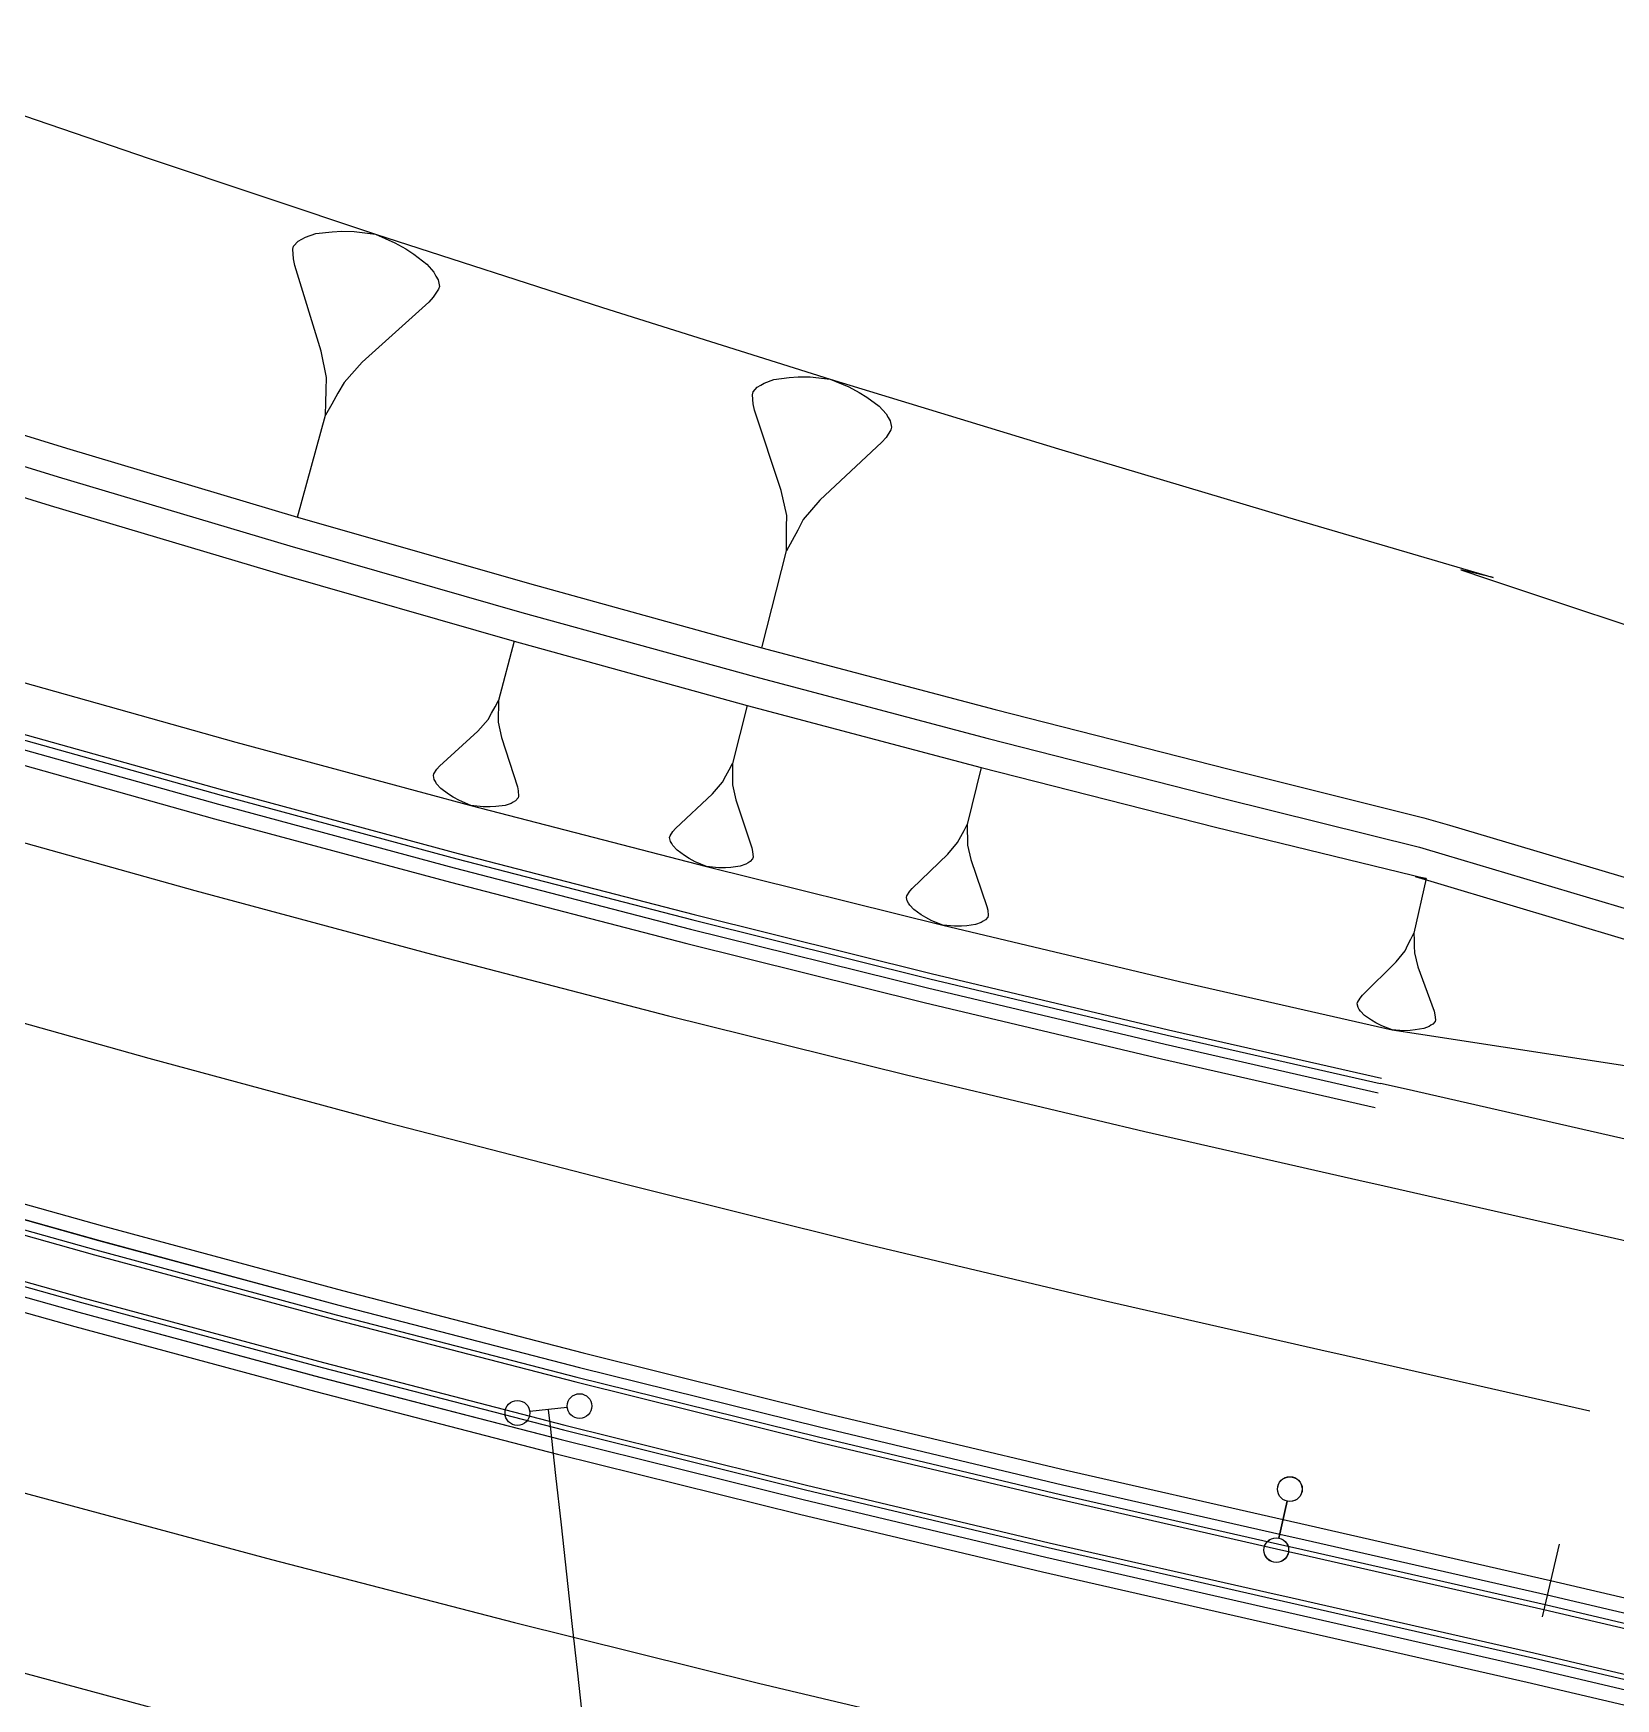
# Model space of a CAD drawing. Extents: x 387562 to 388546, y 804386 to 804945.
# Drawn here: x 388166.37 to 388198.21, y 804622.9 to 804656.42 of the extents above; entities that cross this region are included whole.
import ezdxf

# ---------------------------------------------------------------- set-up
doc = ezdxf.new("R2010")
doc.units = 0
doc.layers.get('0').update_dxf_attribs({"linetype": 'CONTINUOUS'})

msp = doc.modelspace()

# ---------------------------------------------------------------- linework, layer by layer
at = {"color": 1}
for p, q in [((388171.8481, 804652.3181), (388172.0564, 804652.387)), ((388172.0564, 804652.387), (388172.382, 804652.4236)), ((388172.382, 804652.4236), (388172.5741, 804652.4339)), ((388172.5741, 804652.4339), (388172.8249, 804652.428)), ((388172.8249, 804652.428), (388173.2516, 804652.3738)), ((388171.5915, 804652.0731), (388171.6076, 804652.1318)), ((388171.6017, 804651.881), (388171.5915, 804652.0731)), ((388171.6076, 804652.1318), (388171.6985, 804652.233)), ((388171.6985, 804652.233), (388171.7733, 804652.2755)), ((388171.7733, 804652.2755), (388171.8481, 804652.3181)), ((388173.2516, 804652.3738), (388173.6461, 804652.2022)), ((388173.6461, 804652.2022), (388173.8646, 804652.079)), ((388173.8646, 804652.079), (388174.0245, 804651.9719)), ((388171.6281, 804651.7476), (388171.6017, 804651.881)), ((388172.1634, 804650.0229), (388171.6281, 804651.7476)), ((388174.0245, 804651.9719), (388174.2855, 804651.7739)), ((388174.2855, 804651.7739), (388174.4293, 804651.6082)), ((388174.4293, 804651.6082), (388174.4718, 804651.5334)), ((388174.4718, 804651.5334), (388174.5143, 804651.4586)), ((388174.5143, 804651.4586), (388174.5407, 804651.3252)), ((388174.4175, 804651.1067), (388174.3266, 804651.0055)), ((388174.5246, 804651.2665), (388174.4175, 804651.1067)), ((388174.5407, 804651.3252), (388174.5246, 804651.2665)), ((388174.3266, 804651.0055), (388172.9847, 804649.797)), ((388172.269, 804649.4891), (388172.1634, 804650.0229)), ((388172.9847, 804649.797), (388172.621, 804649.3923)), ((388172.2631, 804649.2383), (388172.269, 804649.4891)), ((388172.621, 804649.3923), (388172.4978, 804649.1737)), ((388181.0066, 804649.3388), (388181.0765, 804649.3804)), ((388181.0765, 804649.3804), (388181.2719, 804649.4495)), ((388181.2719, 804649.4495), (388181.5788, 804649.4903)), ((388181.5788, 804649.4903), (388181.7602, 804649.5036)), ((388181.7602, 804649.5036), (388181.9972, 804649.5028)), ((388181.9972, 804649.5028), (388182.4014, 804649.4596)), ((388182.4014, 804649.4596), (388182.7774, 804649.3049)), ((388172.2573, 804648.9875), (388172.2631, 804649.2383)), ((388172.4978, 804649.1737), (388172.3746, 804648.9552)), ((388180.8386, 804649.1442), (388180.8528, 804649.1999)), ((388180.852, 804648.9629), (388180.8386, 804649.1442)), ((388180.8528, 804649.1999), (388180.9368, 804649.2972)), ((388180.9368, 804649.2972), (388181.0066, 804649.3388)), ((388182.7774, 804649.3049), (388182.9862, 804649.1927)), ((388182.9862, 804649.1927), (388183.1392, 804649.0945)), ((388183.1392, 804649.0945), (388183.3896, 804648.9124)), ((388171.6868, 804646.6835), (388172.2514, 804648.7367)), ((388172.2514, 804648.7367), (388172.2573, 804648.9875)), ((388172.3746, 804648.9552), (388172.2514, 804648.7367)), ((388180.8794, 804648.8373), (388180.852, 804648.9629)), ((388181.4177, 804647.218), (388180.8794, 804648.8373)), ((388183.3896, 804648.9124), (388183.5285, 804648.7586)), ((388183.5285, 804648.7586), (388183.5701, 804648.6887)), ((388183.625, 804648.4375), (388183.5269, 804648.2845)), ((388183.5701, 804648.6887), (388183.6117, 804648.6188)), ((388183.6117, 804648.6188), (388183.6391, 804648.4933)), ((388183.6391, 804648.4933), (388183.625, 804648.4375)), ((388183.4429, 804648.1872), (388182.1979, 804647.0201)), ((388183.5269, 804648.2845), (388183.4429, 804648.1872)), ((388181.5276, 804646.7156), (388181.4177, 804647.218)), ((388182.1979, 804647.0201), (388181.8619, 804646.6308)), ((388181.5268, 804646.4786), (388181.5276, 804646.7156)), ((388181.526, 804646.2415), (388181.5268, 804646.4786)), ((388181.7497, 804646.4221), (388181.6374, 804646.2133)), ((388181.8619, 804646.6308), (388181.7497, 804646.4221)), ((388181.5252, 804646.0045), (388181.526, 804646.2415)), ((388181.6374, 804646.2133), (388181.5252, 804646.0045)), ((388181.0305, 804644.0541), (388181.5252, 804646.0045)), ((388176.0451, 804644.1854), (388175.7299, 804642.9927)), ((388175.5196, 804642.6108), (388175.5897, 804642.7381)), ((388175.5897, 804642.7381), (388175.6598, 804642.8654)), ((388175.6598, 804642.8654), (388175.7299, 804642.9927)), ((388175.726, 804642.7021), (388175.724, 804642.5568)), ((388175.7279, 804642.8474), (388175.726, 804642.7021)), ((388175.7299, 804642.9927), (388175.7279, 804642.8474)), ((388180.7355, 804642.8909), (388180.4391, 804641.7222)), ((388174.5409, 804641.6665), (388175.3112, 804642.3743)), ((388175.3112, 804642.3743), (388175.5196, 804642.6108)), ((388175.724, 804642.5568), (388175.7883, 804642.2482)), ((388175.7883, 804642.2482), (388176.1084, 804641.2522)), ((388174.4888, 804641.6073), (388174.5409, 804641.6665)), ((388180.3719, 804641.5971), (388180.4391, 804641.7222)), ((388180.4391, 804641.7222), (388180.4386, 804641.5802)), ((388174.4187, 804641.48), (388174.4277, 804641.5141)), ((388174.4348, 804641.4029), (388174.4187, 804641.48)), ((388174.4277, 804641.5141), (388174.4888, 804641.6073)), ((388174.4598, 804641.3598), (388174.4348, 804641.4029)), ((388174.4849, 804641.3167), (388174.4598, 804641.3598)), ((388180.036, 804641.1137), (388180.2373, 804641.3469)), ((388180.2373, 804641.3469), (388180.3046, 804641.472)), ((388180.3046, 804641.472), (388180.3719, 804641.5971)), ((388180.4382, 804641.4381), (388180.4377, 804641.2961)), ((388180.4386, 804641.5802), (388180.4382, 804641.4381)), ((388185.4394, 804641.6432), (388185.1613, 804640.4987)), ((388174.5691, 804641.2215), (388174.4849, 804641.3167)), ((388174.7215, 804641.1083), (388174.5691, 804641.2215)), ((388174.8147, 804641.0473), (388174.7215, 804641.1083)), ((388174.942, 804640.9772), (388174.8147, 804641.0473)), ((388176.1225, 804641.0297), (388176.0704, 804640.9706)), ((388176.1084, 804641.2522), (388176.1244, 804641.175)), ((388176.1315, 804641.0638), (388176.1225, 804641.0297)), ((388176.1244, 804641.175), (388176.1315, 804641.0638)), ((388179.2901, 804640.4144), (388180.036, 804641.1137)), ((388180.4377, 804641.2961), (388180.5035, 804640.9951)), ((388180.5035, 804640.9951), (388180.826, 804640.0249)), ((388175.1715, 804640.88), (388174.942, 804640.9772)), ((388175.4191, 804640.8511), (388175.1715, 804640.88)), ((388175.5644, 804640.8491), (388175.4191, 804640.8511)), ((388175.6756, 804640.8562), (388175.5644, 804640.8491)), ((388175.864, 804640.8793), (388175.6756, 804640.8562)), ((388175.9842, 804640.9204), (388175.864, 804640.8793)), ((388176.0273, 804640.9455), (388175.9842, 804640.9204)), ((388176.0704, 804640.9706), (388176.0273, 804640.9455)), ((388179.1809, 804640.2644), (388179.2397, 804640.3561)), ((388179.2397, 804640.3561), (388179.2901, 804640.4144)), ((388185.0324, 804640.253), (388185.0968, 804640.3759)), ((388185.0968, 804640.3759), (388185.1613, 804640.4987)), ((388185.1613, 804640.4987), (388185.1622, 804640.36)), ((388185.1622, 804640.36), (388185.1632, 804640.2213)), ((388179.1725, 804640.231), (388179.1809, 804640.2644)), ((388179.1889, 804640.1557), (388179.1725, 804640.231)), ((388179.2139, 804640.1139), (388179.1889, 804640.1557)), ((388179.2388, 804640.072), (388179.2139, 804640.1139)), ((388179.322, 804639.9798), (388179.2388, 804640.072)), ((388179.472, 804639.8707), (388179.322, 804639.9798)), ((388180.826, 804640.0249), (388180.8425, 804639.9496)), ((388184.7735, 804639.9004), (388184.9679, 804640.1302)), ((388184.9679, 804640.1302), (388185.0324, 804640.253)), ((388185.1632, 804640.2213), (388185.1641, 804640.0825)), ((388185.1641, 804640.0825), (388185.2313, 804639.7891)), ((388179.5637, 804639.8119), (388179.472, 804639.8707)), ((388179.6888, 804639.7447), (388179.5637, 804639.8119)), ((388179.9141, 804639.652), (388179.6888, 804639.7447)), ((388180.1563, 804639.6261), (388179.9141, 804639.652)), ((388180.5909, 804639.658), (388180.407, 804639.6336)), ((388180.708, 804639.6994), (388180.5909, 804639.658)), ((388180.7498, 804639.7243), (388180.708, 804639.6994)), ((388180.7917, 804639.7493), (388180.7498, 804639.7243)), ((388180.842, 804639.8076), (388180.7917, 804639.7493)), ((388180.8505, 804639.841), (388180.842, 804639.8076)), ((388180.8425, 804639.9496), (388180.8505, 804639.841)), ((388184.0517, 804639.2101), (388184.7735, 804639.9004)), ((388185.2313, 804639.7891), (388185.5558, 804638.8446)), ((388180.2983, 804639.6256), (388180.1563, 804639.6261)), ((388180.407, 804639.6336), (388180.2983, 804639.6256)), ((388194.3924, 804639.4067), (388194.1476, 804638.3088)), ((388183.9386, 804639.0298), (388183.9466, 804639.0625)), ((388183.9554, 804638.9564), (388183.9386, 804639.0298)), ((388183.9466, 804639.0625), (388184.0031, 804639.1526)), ((388184.0031, 804639.1526), (388184.0517, 804639.2101)), ((388183.9802, 804638.9158), (388183.9554, 804638.9564)), ((388184.005, 804638.8751), (388183.9802, 804638.9158)), ((388184.0872, 804638.7859), (388184.005, 804638.8751)), ((388184.2348, 804638.6808), (388184.0872, 804638.7859)), ((388184.3249, 804638.6242), (388184.2348, 804638.6808)), ((388185.5558, 804638.8446), (388185.5726, 804638.7712)), ((388185.5726, 804638.7712), (388185.5815, 804638.6652)), ((388185.5815, 804638.6652), (388185.5736, 804638.6325)), ((388184.4478, 804638.5598), (388184.3249, 804638.6242)), ((388184.6687, 804638.4714), (388184.4478, 804638.5598)), ((388184.9055, 804638.4485), (388184.6687, 804638.4714)), ((388185.0443, 804638.4494), (388184.9055, 804638.4485)), ((388185.1503, 804638.4583), (388185.0443, 804638.4494)), ((388185.3297, 804638.484), (388185.1503, 804638.4583)), ((388185.4437, 804638.5255), (388185.3297, 804638.484)), ((388185.4843, 804638.5503), (388185.4437, 804638.5255)), ((388185.525, 804638.575), (388185.4843, 804638.5503)), ((388185.5736, 804638.6325), (388185.525, 804638.575)), ((388194.0882, 804638.1904), (388194.1476, 804638.3088)), ((388194.1476, 804638.3088), (388194.151, 804638.1764)), ((388193.9695, 804637.9534), (388194.0289, 804638.0719)), ((388194.0289, 804638.0719), (388194.0882, 804638.1904)), ((388194.151, 804638.1764), (388194.1544, 804638.0439)), ((388194.1544, 804638.0439), (388194.1577, 804637.9114)), ((388193.1114, 804637.0582), (388193.7881, 804637.7305)), ((388193.7881, 804637.7305), (388193.9695, 804637.9534)), ((388194.1577, 804637.9114), (388194.2273, 804637.6325)), ((388194.2273, 804637.6325), (388194.5542, 804636.7364)), ((388193.0137, 804636.9154), (388193.066, 804637.0025)), ((388193.066, 804637.0025), (388193.1114, 804637.0582)), ((388193.0067, 804636.884), (388193.0137, 804636.9154)), ((388193.024, 804636.8143), (388193.0067, 804636.884)), ((388193.0484, 804636.7759), (388193.024, 804636.8143)), ((388193.0728, 804636.7375), (388193.0484, 804636.7759)), ((388193.1529, 804636.6538), (388193.0728, 804636.7375)), ((388193.2957, 804636.5561), (388193.1529, 804636.6538)), ((388194.5542, 804636.7364), (388194.5716, 804636.6667)), ((388194.5716, 804636.6667), (388194.582, 804636.5656)), ((388193.3829, 804636.5038), (388193.2957, 804636.5561)), ((388193.5013, 804636.4444), (388193.3829, 804636.5038)), ((388193.7139, 804636.3641), (388193.5013, 804636.4444)), ((388193.9405, 804636.3465), (388193.7139, 804636.3641)), ((388194.0729, 804636.3499), (388193.9405, 804636.3465)), ((388194.174, 804636.3603), (388194.0729, 804636.3499)), ((388194.3448, 804636.388), (388194.174, 804636.3603)), ((388194.4529, 804636.4298), (388194.3448, 804636.388)), ((388194.4913, 804636.4541), (388194.4529, 804636.4298)), ((388194.5297, 804636.4785), (388194.4913, 804636.4541)), ((388194.575, 804636.5342), (388194.5297, 804636.4785)), ((388194.582, 804636.5656), (388194.575, 804636.5342)), ((388177.1137, 804628.7647), (388176.3585, 804628.6809)), ((388191.4328, 804626.1354), (388191.5982, 804626.877)), ((388191.5982, 804626.877), (388191.4328, 804626.1354))]:
    msp.add_line(p, q, dxfattribs=at)
at = {"color": 3}
msp.add_line((388197.0683, 804626.014), (388196.7303, 804624.5526), dxfattribs=at)
at = {"color": 3, "linetype": 'CONTINUOUS'}
for points in [[(388100, 804656.4186), (388101.7866, 804655.6349), (388106.3853, 804653.6723), (388111.0033, 804651.7558), (388115.6404, 804649.8855), (388120.2958, 804648.0617), (388124.9693, 804646.2846), (388129.6604, 804644.5542), (388134.3685, 804642.8709), (388139.0932, 804641.2347), (388143.834, 804639.6459), (388148.5904, 804638.1045), (388153.3621, 804636.6108), (388158.1484, 804635.1649), (388162.949, 804633.7669), (388167.7633, 804632.417), (388172.5909, 804631.1153), (388177.4312, 804629.8619), (388182.2838, 804628.657), (388187.1483, 804627.5007), (388191.5155, 804626.5062), (388192.0239, 804626.3927), (388196.8993, 804625.2833), (388200, 804624.5544)], [(388177.4349, 804622.4254), (388177.3246, 804623.4193), (388177.2143, 804624.4132), (388177.104, 804625.4071), (388176.9937, 804626.401), (388176.8835, 804627.3949), (388176.7732, 804628.3888), (388176.7368, 804628.7168), (388176.7361, 804628.7228)]]:
    msp.add_lwpolyline(points, dxfattribs=at)
at = {"color": 1, "linetype": 'CONTINUOUS'}
for points in [[(388164.1646, 804655.4455), (388168.7021, 804653.8971), (388173.2516, 804652.3738), (388177.819, 804650.8977), (388182.4014, 804649.4596), (388186.9971, 804648.0536), (388191.6071, 804646.684), (388195.7443, 804645.4688), (388195.0947, 804645.618), (388195.6115, 804645.4446), (388200, 804643.9827)], [(388162.4004, 804649.4985), (388167.0362, 804648.0679), (388171.6868, 804646.6835), (388176.3517, 804645.3455), (388181.0305, 804644.0541), (388185.7228, 804642.8092), (388190.428, 804641.6112), (388194.3508, 804640.6328), (388194.8669, 804640.4798), (388199.9365, 804638.9701)], [(388162.0592, 804648.3481), (388166.7064, 804646.9141), (388171.3686, 804645.5265), (388176.0451, 804644.1854), (388180.7355, 804642.8909), (388185.4394, 804641.6432), (388190.1563, 804640.4424), (388194.3924, 804639.4067), (388194.1737, 804639.446), (388194.6889, 804639.2931), (388199.7078, 804637.7921)], [(388165.7244, 804643.4781), (388170.4415, 804642.1554), (388175.1715, 804640.88), (388179.9141, 804639.652), (388184.6687, 804638.4714), (388189.4349, 804637.3385), (388193.7139, 804636.3641)], [(388165.3672, 804642.2281), (388170.0968, 804640.902), (388174.8394, 804639.6232), (388179.5945, 804638.3919), (388184.3617, 804637.2082), (388189.1406, 804636.0722), (388193.4309, 804635.0953)], [(388193.7139, 804636.3641), (388194.2379, 804636.2857), (388199.2655, 804635.5132), (388200, 804635.3406)], [(388162.8663, 804633.4775), (388167.6835, 804632.1268), (388172.514, 804630.8243), (388177.3572, 804629.5702), (388182.2128, 804628.3645), (388187.0801, 804627.2075), (388191.45, 804626.2125), (388191.9582, 804626.0989), (388196.8315, 804624.99), (388200, 804624.2452)], [(388162.4546, 804632.0372), (388167.2863, 804630.6824), (388172.1312, 804629.376), (388176.989, 804628.1181), (388181.859, 804626.9089), (388186.741, 804625.7484), (388191.1239, 804624.7504), (388191.631, 804624.6371), (388196.4939, 804623.5306), (388200, 804622.7064)]]:
    msp.add_lwpolyline(points, dxfattribs=at)
at = {"color": 7, "linetype": 'CONTINUOUS'}
for points in [[(388162.2298, 804648.9233), (388166.8713, 804647.491), (388171.5277, 804646.105), (388176.1984, 804644.7655), (388180.883, 804643.4725), (388185.5811, 804642.2262), (388190.2922, 804641.0268), (388194.2623, 804640.0394), (388194.7779, 804639.8865), (388199.8221, 804638.3811)], [(388110.9459, 804645.58), (388111.895, 804645.2651), (388112.839, 804644.9351), (388113.7776, 804644.5902), (388114.7106, 804644.2304), (388118.2793, 804642.8374), (388123.0051, 804641.0403), (388127.7487, 804639.2906), (388132.5095, 804637.5884), (388137.2871, 804635.9339), (388142.081, 804634.3273), (388146.8908, 804632.7687), (388151.7159, 804631.2583), (388156.5558, 804629.7961), (388161.4102, 804628.3825), (388166.2784, 804627.0175), (388171.16, 804625.7012), (388176.0546, 804624.4338), (388180.9615, 804623.2154), (388185.8805, 804622.0461), (388190.2966, 804621.0405), (388190.801, 804620.9278), (388195.6373, 804619.8274)], [(388165.4194, 804642.4108), (388170.1471, 804641.0852), (388174.8879, 804639.8069), (388179.6412, 804638.5761), (388184.4066, 804637.3928), (388189.1836, 804636.2573), (388193.4723, 804635.2807)], [(388165.4496, 804642.5166), (388170.1763, 804641.1912), (388174.916, 804639.9132), (388179.6683, 804638.6827), (388184.4326, 804637.4997), (388189.2085, 804636.3644), (388193.4962, 804635.3881)], [(388110.2732, 804642.1792), (388111.2142, 804641.8407), (388112.1473, 804641.4814), (388112.2787, 804641.4292), (388117.0189, 804639.5722), (388121.7775, 804637.7627), (388126.5539, 804636.0009), (388131.3477, 804634.2869), (388136.1583, 804632.621), (388140.9854, 804631.0032), (388145.8285, 804629.4338), (388150.687, 804627.9129), (388155.5604, 804626.4407), (388160.4484, 804625.0172), (388165.3503, 804623.6428), (388170.2657, 804622.3174), (388175.1942, 804621.0412), (388180.1351, 804619.8144), (388185.0881, 804618.637), (388189.5348, 804617.6244), (388190.0366, 804617.5123), (388194.8486, 804616.4174), (388199.663, 804615.3315)], [(388164.8726, 804640.4974), (388169.6195, 804639.1664), (388174.3794, 804637.8829), (388179.152, 804636.6471), (388183.9367, 804635.4591), (388188.733, 804634.319), (388193.0391, 804633.3384), (388193.5526, 804633.2237), (388198.4768, 804632.1032)], [(388163.9108, 804637.1322), (388168.6914, 804635.7917), (388173.4852, 804634.4991), (388178.2916, 804633.2545), (388183.1103, 804632.0581), (388187.9407, 804630.9098), (388192.2773, 804629.9223), (388192.7883, 804629.8082), (388197.688, 804628.6933)], [(388162.949, 804633.7669), (388167.7633, 804632.417), (388172.5909, 804631.1153), (388177.4312, 804629.8619), (388182.2838, 804628.657), (388187.1483, 804627.5007), (388191.5155, 804626.5062), (388192.0239, 804626.3927), (388196.8993, 804625.2833), (388200, 804624.5544)], [(388162.8113, 804633.2852), (388167.6305, 804631.9339), (388172.4629, 804630.6309), (388177.308, 804629.3763), (388182.1655, 804628.1702), (388187.0348, 804627.0127), (388191.4063, 804626.0173), (388191.9145, 804625.9038), (388196.7864, 804624.7952), (388200, 804624.0398)], [(388162.7838, 804633.189), (388167.6039, 804631.8375), (388172.4373, 804630.5342), (388177.2835, 804629.2794), (388182.1419, 804628.073), (388187.0122, 804626.9153), (388191.3845, 804625.9197), (388191.8927, 804625.8062), (388196.7639, 804624.6978), (388200, 804623.937)], [(388162.5371, 804632.3256), (388167.3658, 804630.9717), (388172.2079, 804629.6661), (388177.0627, 804628.4089), (388181.9299, 804627.2004), (388186.8089, 804626.0406), (388191.1895, 804625.0431), (388191.6966, 804624.9298), (388196.5615, 804623.8229), (388200, 804623.0146)], [(388162.5096, 804632.2295), (388167.3393, 804630.8752), (388172.1823, 804629.5694), (388177.0381, 804628.312), (388181.9063, 804627.1033), (388186.7863, 804625.9432), (388191.1676, 804624.9455), (388191.6747, 804624.8323), (388196.539, 804623.7254), (388200, 804622.9119)], [(388162.3719, 804631.7478), (388167.2065, 804630.3922), (388172.0543, 804629.085), (388176.915, 804627.8264), (388181.788, 804626.6164), (388186.6728, 804625.4552), (388191.0584, 804624.4566), (388191.5653, 804624.3433), (388196.4261, 804623.2373), (388200, 804622.3972)]]:
    msp.add_lwpolyline(points, dxfattribs=at)
at = {"color": 2, "linetype": 'CONTINUOUS'}
for points in [[(388165.2848, 804641.9397), (388170.0172, 804640.6127), (388174.7627, 804639.3331), (388179.5208, 804638.1011), (388184.2909, 804636.9167), (388189.0726, 804635.78), (388193.3656, 804634.8024)], [(388193.4745, 804635.2905), (388193.9894, 804635.1754), (388198.9275, 804634.0518), (388200, 804633.7997)], [(388162.8666, 804633.4785), (388167.6838, 804632.1277), (388172.5142, 804630.8253), (388177.3575, 804629.5711), (388182.213, 804628.3655), (388187.0804, 804627.2085), (388191.4502, 804626.2134), (388191.9584, 804626.0999), (388196.8317, 804624.991), (388200, 804624.2463)], [(388162.4544, 804632.0362), (388167.286, 804630.6814), (388172.1309, 804629.375), (388176.9887, 804628.1172), (388181.8588, 804626.9079), (388186.7408, 804625.7475), (388191.1237, 804624.7494), (388191.6308, 804624.6361), (388196.4937, 804623.5296), (388200, 804622.7054)]]:
    msp.add_lwpolyline(points, dxfattribs=at)
at = {"color": 1}
for centre, radius in [((388177.3599, 804628.7921), 0.2477), ((388176.1103, 804628.6534), 0.2497), ((388191.6526, 804627.1208), 0.2497), ((388191.6521, 804627.1188), 0.2477), ((388191.3785, 804625.8917), 0.2497), ((388191.3789, 804625.8937), 0.2477)]:
    msp.add_circle(centre, radius, dxfattribs=at)

doc.saveas('drawing.dxf')
